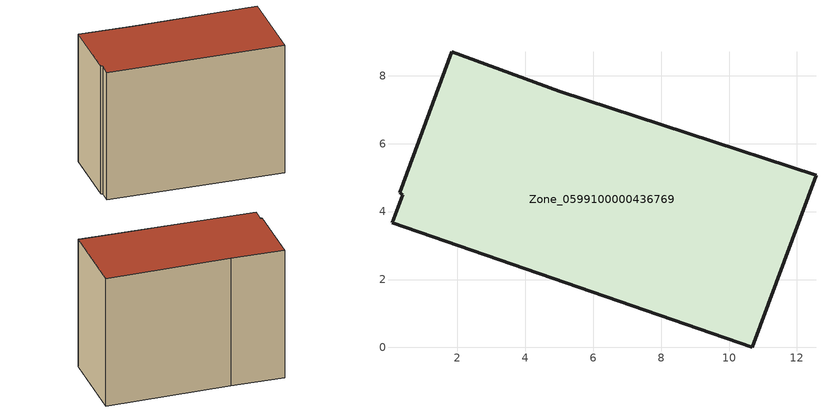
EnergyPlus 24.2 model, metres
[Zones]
Zone_0599100000436769
 floor ground (C_G): 0.1,3.68 0.39,4.49 0.31,4.56 1.85,8.71 5.01,7.54 12.56,5.06 10.69,0 z0
 wall outside (C_F): 5.01,7.54 1.85,8.71 0.31,4.56 0.39,4.49 0.1,3.68 10.69,0 12.56,5.06 5.01,7.54 z0:8.55
 roof outside (C_R): 0.39,4.49 0.1,3.68 10.69,0 12.56,5.06 5.01,7.54 1.85,8.71 0.31,4.56 z8.55
[BUILDING]
Pand.0599100000436769: North Axis=0; Terrain=City; Loads Convergence Tolerance Value=0.04; Temperature Convergence Tolerance Value=0.4; Solar Distribution=FullExterior; Maximum Number of Warmup Days=25; Minimum Number of Warmup Days=1
[Site:Location]
Rotterdam.The.Hague.AP_ZH_NLD Design_Conditions: Latitude=51.96; Longitude=4.45; Time Zone=1; Elevation=-4.5
[SITE:GROUNDTEMPERATURE:BUILDINGSURFACE]
18, 18, 18, 18, 18, 18, 18, 18, 18, 18, 18, 18
[MATERIAL] Thermal Absorptance=0.9; Solar Absorptance=0.7; Visible Absorptance=0.7
Name | Roughness | Thickness | Conductivity | Density | Specific Heat
G.TI.2006-2014 | MediumSmooth | 0.15 | 0.06 | 540 | 1210
F.TI.2006-2014 | Rough | 0.3 | 0.12 | 1920 | 840
R.TI.2006-2014 | MediumRough | 0.2 | 0.08 | 1500 | 1000
[CONSTRUCTION]
C_G: G.TI.2006-2014
C_F: F.TI.2006-2014
C_R: R.TI.2006-2014
[ZONE]
Zone_0599100000436769: Type=1; Multiplier=1; Ceiling Height=Autocalculate; Volume=Autocalculate; Floor Area=autocalculate; Part of Total Floor Area=Yes
[ZONEINFILTRATION:DESIGNFLOWRATE]
Infil_Zone_0599100000436769: Zone or ZoneList or Space or SpaceList=Zone_0599100000436769; Schedule=AlwaysOn; Design Flow Rate Calculation Method=Flow/Area; Flow Rate per Floor Area=0.0015; Constant Term Coefficient=1; Temperature Term Coefficient=0; Velocity Term Coefficient=0; Velocity Squared Term Coefficient=0
[HVACTEMPLATE:ZONE:IDEALLOADSAIRSYSTEM]
Zone_0599100000436769: Maximum Heating Supply Air Temperature=50; Minimum Cooling Supply Air Temperature=13; Maximum Heating Supply Air Humidity Ratio=0.0156; Minimum Cooling Supply Air Humidity Ratio=0.0077; Heating Limit=NoLimit; Cooling Limit=NoLimit; Dehumidification Control Type=ConstantSensibleHeatRatio; Cooling Sensible Heat Ratio=0.7; Dehumidification Setpoint=60; Humidification Control Type=None; Humidification Setpoint=30; Outdoor Air Method=None; Outdoor Air Flow Rate per Person=0.00944; Outdoor Air Flow Rate per Zone Floor Area=0; Outdoor Air Flow Rate per Zone=0; Demand Controlled Ventilation Type=None; Outdoor Air Economizer Type=NoEconomizer; Heat Recovery Type=None; Sensible Heat Recovery Effectiveness=0.7; Latent Heat Recovery Effectiveness=0.65
[ZONECONTROL:THERMOSTAT]
ThermostatControl_Zone_0599100000436769: Zone or ZoneList=Zone_0599100000436769; Control Type Schedule=DualSetpointControlType; Control 1=Thermostat_Zone_0599100000436769; Temperature Difference Between Cutout And Setpoint=0
[THERMOSTATSETPOINT:DUALSETPOINT]
Thermostat_Zone_0599100000436769: Heating Setpoint Temperature Schedule=HeatingSetpoint_Zone_0599100000436769; Cooling Setpoint Temperature Schedule=CoolingSetpoint_Zone_0599100000436769
[SCHEDULE:COMPACT]
HeatingSetpoint_Zone_0599100000436769: Through: 12/31, For: AllDays, Until: 24:00, 21
CoolingSetpoint_Zone_0599100000436769: Through: 12/31, For: AllDays, Until: 24:00, 24
DualSetpointControlType: Through: 12/31, For: AllDays, Until: 24:00, 4
AlwaysOn: Through: 12/31, For: AllDays, Until: 24:00, 1
